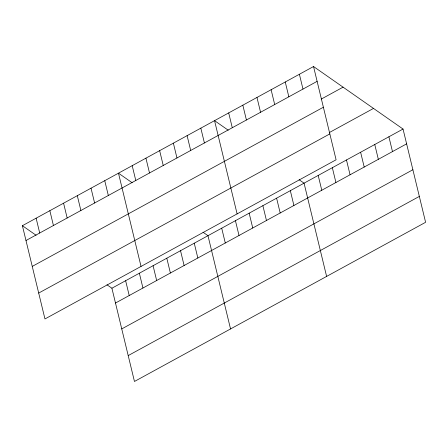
<?xml version="1.0" encoding="UTF-8"?>
<svg xmlns="http://www.w3.org/2000/svg" width="448" height="448" viewBox="0 0 448 448"><rect width="100%" height="100%" fill="white"/><g stroke="black" fill="none" stroke-linecap="round" stroke-linejoin="round"><path stroke-width="0.67" d="M313.538 66.528L336.095 159.779L44.962 318.954L22.4 225.702L313.538 66.528L403.038 129.046L425.6 222.298L134.462 381.472L111.905 288.221L106.982 284.782M25.984 240.514L317.122 81.346M321.272 99.081L343.073 87.158M32.245 266.403L323.383 107.229M329.314 132.574L373.503 108.416M38.696 293.07L329.834 133.896M111.905 288.221L403.038 129.046M115.489 303.033L406.622 143.858M121.75 328.916L412.888 169.747M128.201 355.589L419.339 196.414M228.222 130.2L214.547 120.646L237.11 213.903M299.13 179.726L304.052 183.165L326.614 276.416M132.149 182.728L118.474 173.174L141.036 266.426M203.056 232.254L207.978 235.693L230.541 328.944M22.4 225.702L36.075 235.25M388.898 136.774L392.482 151.592M374.758 144.508L378.342 159.326M360.618 152.242L364.202 167.054M346.478 159.97L350.062 174.787M332.338 167.703L335.922 182.515M299.393 74.262L302.977 89.074M318.192 175.431L321.776 190.249M285.253 81.99L288.837 96.807M271.113 89.723L274.697 104.535M290.326 190.669L293.91 205.486M256.973 97.451L260.557 112.269M276.601 198.173L280.19 212.985M242.833 105.185L246.417 120.002M262.881 205.677L266.465 220.489M228.693 112.918L232.277 127.73M249.155 213.181L252.739 227.993M235.43 220.685L239.014 235.497M200.827 128.15L204.411 142.968M221.704 228.189L225.288 243.001M187.102 135.654L190.686 150.472M173.376 143.158L176.96 157.976M194.253 243.197L197.837 258.009M159.65 150.662L163.234 165.48M180.527 250.701L184.111 265.513M145.925 158.166L149.509 172.984M166.802 258.205L170.386 273.017M132.199 165.67L135.783 180.488M153.076 265.709L156.666 280.521M139.356 273.213L142.94 288.025M104.748 180.678L108.332 195.496M125.63 280.717L129.214 295.529M91.022 188.182L94.606 203M77.302 195.686L80.886 210.504M63.577 203.19L67.161 218.002M49.851 210.694L53.435 225.506M36.126 218.198L39.71 233.01"/></g></svg>
